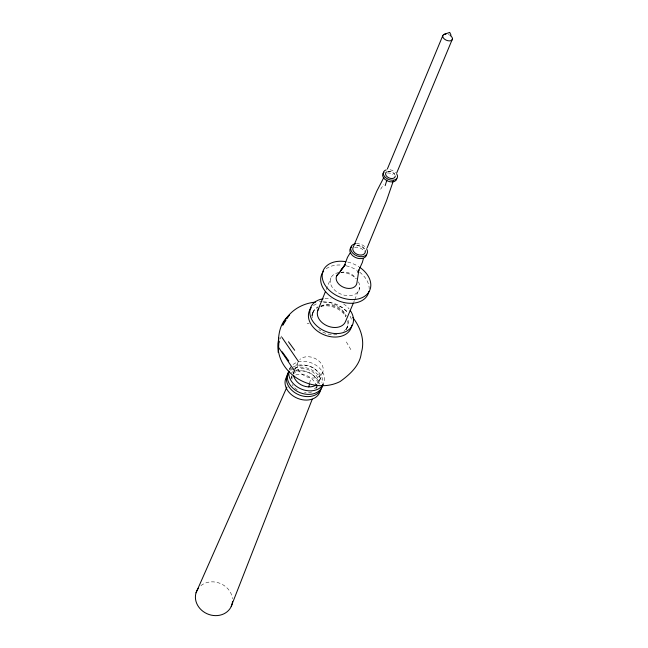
<?xml version="1.0" encoding="UTF-8"?>
<svg xmlns="http://www.w3.org/2000/svg" width="648" height="648" viewBox="0 0 648 648"><rect width="100%" height="100%" fill="white"/><g stroke="black" fill="none" stroke-linecap="round" stroke-linejoin="round"><path stroke-width="0.49" stroke-dasharray="3.24 2.43" d="M309.606 383.308L310.829 377.897M312.806 312.352L311.98 315.155A18.735 13.657 22.6 0 1 317.755 307.638M319.521 380.522L323.222 370.275M317.075 386.589L316.499 388.055A13.754 10.473 22.6 0 0 317.285 386.216M289.599 369.32L290.312 367.546M326.203 289.656L330.934 277.846M353.654 302.373L354.416 300.502M354.796 299.57L359.737 287.461M280.228 339.026L281.726 335.462M294.249 370.583L298.007 361.989A13.414 10.109 22.6 0 0 311.542 377.978A13.414 10.109 22.6 0 0 321.521 363.99A13.414 10.109 22.6 0 0 299.724 359.575M347.709 326.422L346.38 329.022M313.656 310.935L311.947 316.111L312.555 313.187M380.651 189.24L383.746 184.275M307.136 323.555L309.145 323.765M319.359 301.377L322.202 301.725M323.149 301.838L330.723 302.754L341.618 307.265L348.373 312.563M346.372 341.942L351.467 350.69M200.896 585.646A18.922 16.532 22.6 0 1 220.296 583.459A18.922 16.532 22.6 0 1 232.478 598.72M448.27 34.538A5.152 3.005 22.6 0 1 449.769 35.227M388.022 171.339A5.087 3.329 22.6 0 1 394.875 174.506M390.015 169.744A7.452 4.868 22.6 0 1 395.515 172.498M387.326 171.283A7.444 4.868 22.6 0 1 394.802 174.191M387.318 173.04A5.087 3.329 22.6 0 1 392.988 174.766M364.37 248.638A6.593 4.568 22.6 0 0 355.631 245.495A8.78 6.091 22.6 0 1 364.419 248.945M356.376 243.632A8.797 6.091 22.6 0 1 365.213 247.058M354.65 247.447A6.602 4.577 22.6 0 1 364.281 251.732M340.808 272.516A10.814 7.663 22.6 0 1 356.044 278.794M347.684 262.051A25.288 17.909 22.6 0 1 358.862 266.749M326.244 268.734A25.207 17.901 22.6 0 1 342.257 265.145M346.154 265.793A25.207 17.901 22.6 0 1 357.291 270.475M359.721 272.192A25.207 17.901 22.6 0 1 369.198 288.781M358.457 281.904A15.35 10.903 22.6 0 1 350.779 295.52A15.35 10.903 22.6 0 1 331.274 285.622A15.35 10.903 22.6 0 1 339.779 272.427M340.71 272.363A15.35 10.903 22.6 0 1 356.295 278.867M320.995 306.512A14.92 10.846 22.6 0 1 335.64 305.864A14.92 10.846 22.6 0 1 345.854 316.532M325.045 298.598A22.656 16.467 22.6 0 1 331.12 298.898M343.643 303.944A22.656 16.467 22.6 0 1 349.005 308.804M313.486 305.621A22.583 16.459 22.6 0 1 318.079 303.215M323.619 302.114A22.583 16.459 22.6 0 1 347.506 312.296M350.114 316.216A22.583 16.459 22.6 0 1 351.629 320.339M348.081 320.185A18.816 13.713 22.6 0 1 343.869 331.314M312.174 317.86A18.816 13.713 22.6 0 1 318.03 306.788M320.922 305.629A18.816 13.713 22.6 0 1 346.356 315.884M347.668 320.979A18.735 13.657 22.6 0 1 345.101 330.658M336.911 334.603A18.735 13.657 22.6 0 1 318.848 329.549M320.639 306.488A18.735 13.657 22.6 0 1 345.951 316.694M293.495 373.88A13.616 10.328 22.6 0 1 293.868 371.45M294.962 369.271A13.616 10.328 22.6 0 1 313.551 368.056A13.616 10.328 22.6 0 1 317.399 383.981M289.429 369.344A18.5 14.029 22.6 0 1 291.794 365.618M293.026 364.5A18.5 14.029 22.6 0 1 315.544 364.954A18.5 14.029 22.6 0 1 323.579 383.559M289.834 369.789A18.444 14.013 22.6 0 1 291.608 368.064M293.009 367.1A18.444 14.013 22.6 0 1 312.814 367.772A18.444 14.013 22.6 0 1 323.004 383.389M316.807 386.678A13.705 10.417 22.6 0 1 312.579 389.756M292.062 379.177A13.705 10.417 22.6 0 1 292.029 376.107M293.058 373.329A13.705 10.417 22.6 0 1 295.075 371.061M295.707 370.599A13.705 10.417 22.6 0 1 312.571 371.903A13.705 10.417 22.6 0 1 317.366 385.852M311.696 391.983A13.754 10.473 22.6 0 1 304.495 392.672M297.213 389.869A13.754 10.473 22.6 0 1 294.305 387.407M293.139 385.989A13.754 10.473 22.6 0 1 292.208 384.491M291.074 378.27A13.754 10.473 22.6 0 1 292.11 375.476M293.001 374.261A13.754 10.473 22.6 0 1 308.74 372.349A13.754 10.473 22.6 0 1 317.496 385.244M290.709 370.324A18.403 14.005 22.6 0 1 293.674 368.55M294.5 368.218A18.403 14.005 22.6 0 1 321.829 382.296M291.462 372.454A18.338 13.989 22.6 0 1 293.082 371.741M295.747 370.996A18.338 13.989 22.6 0 1 319.877 384.102M290.887 378.481A13.843 10.562 22.6 0 1 291.997 377.209M295.844 374.957A13.843 10.562 22.6 0 1 316.022 385.706M316.151 386.564A13.843 10.562 22.6 0 1 316.159 388.29M347.231 327.459L345.749 329.783L347.231 327.459"/><path stroke-width="0.97" d="M278.972 337.997C271.585 371.101 311.502 395.952 340.095 381.551C349.758 374.601 360.11 365.367 361.317 352.836C365.148 340.362 360.539 327.426 352.796 317.504M278.956 341.01L278.3 352.52C278.162 338.847 277.692 324.891 289.251 315.22L287.072 318.557M308.796 386.913L309.404 384.215M363.309 258.86L362.394 262.343L357.85 272.273L358.887 269.933L356.943 282.698A10.814 7.663 22.6 0 1 342.249 286.675A10.814 7.663 22.6 0 1 339.252 273.181M385.179 185.628L386.921 179.982M312.239 399.2L230.874 607.216A18.922 16.532 22.6 0 1 204.987 612.676A18.922 16.532 22.6 0 1 198.442 588.157M452.498 38.807L396.657 173.057M325.474 291.47L317.876 310.311M353.273 303.305L345.554 321.473A14.92 10.846 22.6 0 1 326.511 325.523A14.92 10.846 22.6 0 1 318.816 308.618M383.883 177.382L376.715 191.306L352.885 247.941A6.593 4.568 22.6 0 0 358.992 254.907A6.593 4.568 22.6 0 0 365.294 250.541M367.133 247.86L386.475 200.848L393.393 180.703M442.868 35.454L387.35 169.031M278.348 343.481L279.102 341.699M196.036 592.799L286.894 387.107M350.025 253.109L347.482 257.345L344.59 265.154L340.378 271.148L345.206 264.821M285.979 320.217L282.714 325.223C288.141 311.575 301.328 303.386 315.592 302.089M336.644 275.918L345.246 264.684M443.993 34.417L449.72 32.4L451.049 35.211M288.473 341.771L294.686 350.285M282.196 351.824L288.781 360.928M281.985 337.446L298.558 361.657M278.535 347.352L294.8 371.264M232.527 601.368A18.922 16.532 22.6 0 1 231.255 606.447M450.441 35.656A5.152 3.005 22.6 0 1 450.943 40.67A5.152 3.005 22.6 0 1 443.426 38.054A5.152 3.005 22.6 0 1 445.945 34.085M395.272 176.013A5.087 3.329 22.6 0 1 388.849 177.852A5.087 3.329 22.6 0 1 386.5 171.955M396.706 173.931A7.452 4.868 22.6 0 1 394.024 180.103A7.452 4.868 22.6 0 1 384.434 176.369A7.452 4.868 22.6 0 1 386.232 169.857M396.795 178.605A7.444 4.868 22.6 0 1 387.099 180.776A7.444 4.868 22.6 0 1 384.078 172.238M366.598 248.808A8.797 6.091 22.6 0 1 362.775 256.624A8.797 6.091 22.6 0 1 351.41 251.335A8.797 6.091 22.6 0 1 355.631 243.705M366.679 254.372A8.78 6.091 22.6 0 1 355.088 257.313A8.78 6.091 22.6 0 1 351.702 246.791M359.689 267.3A25.288 17.909 22.6 0 1 361.697 297.837A25.288 17.909 22.6 0 1 323.652 282.488A25.288 17.909 22.6 0 1 345.732 261.671M368.947 291.357A25.207 17.901 22.6 0 1 337.244 300.316A25.207 17.901 22.6 0 1 323.652 271.164M350.179 310.351A22.656 16.467 22.6 0 1 342.233 332.894A22.656 16.467 22.6 0 1 312.004 320.007A22.656 16.467 22.6 0 1 323.117 298.809M351.856 325.215A22.583 16.459 22.6 0 1 323.425 334.562A22.583 16.459 22.6 0 1 311.348 307.622M316.775 384.531A13.616 10.328 22.6 0 1 303.126 385.746A13.616 10.328 22.6 0 1 293.641 375.573M323.125 384.45A18.5 14.029 22.6 0 1 301.879 389.302A18.5 14.029 22.6 0 1 288.911 371.288M322.915 384.191A18.444 14.013 22.6 0 1 300.413 392.818A18.444 14.013 22.6 0 1 288.895 371.101M321.943 386.419A18.403 14.005 22.6 0 1 299.481 395.053A18.403 14.005 22.6 0 1 287.996 373.361M320.234 390.874A18.338 13.989 22.6 0 1 295.998 397.637A18.338 13.989 22.6 0 1 288.077 374.957"/></g></svg>
